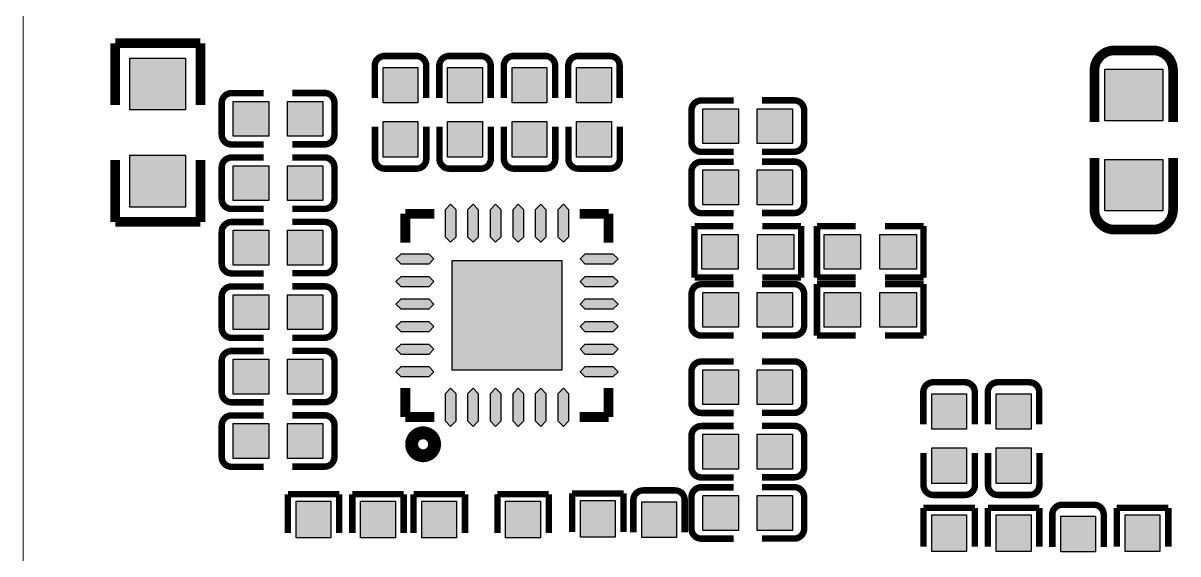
# Model space of a CAD drawing. Header units: millimetres. Extents: x 3623 to 6062, y 1175 to 2021.
# Drawn here: x 5583.4 to 5601.31, y 1817.42 to 1825.65 of the extents above; entities that cross this region are included whole.
import ezdxf

# ---------------------------------------------------------------- set-up
doc = ezdxf.new("R2010")
doc.units = ezdxf.units.MM
doc.header["$LTSCALE"] = 0.1
doc.layers.add('FPC', color=11, linetype='Continuous')
doc.layers.add('Top-Layer', color=1, linetype='Continuous', true_color=0xff0000)
doc.layers.add('Top-Silkscreen-Layer', color=7, linetype='Continuous', true_color=0xffcc00)

msp = doc.modelspace()

# ---------------------------------------------------------------- hatches: boundary and pattern name
at = {"layer": 'Top-Layer'}
for points in [[(5585.923, 1824.305), (5585.059, 1824.305), (5585.059, 1825.111), (5585.923, 1825.111)], [(5589.526, 1824.414), (5588.986, 1824.414), (5588.986, 1824.964), (5589.526, 1824.964)], [(5590.526, 1824.414), (5589.986, 1824.414), (5589.986, 1824.964), (5590.526, 1824.964)], [(5591.526, 1824.414), (5590.986, 1824.414), (5590.986, 1824.964), (5591.526, 1824.964)], [(5592.526, 1824.414), (5591.986, 1824.414), (5591.986, 1824.964), (5592.526, 1824.964)], [(5600.177, 1824.939), (5601.077, 1824.939), (5601.077, 1824.139), (5600.177, 1824.139)], [(5587.211, 1824.439), (5587.211, 1823.899), (5586.661, 1823.899), (5586.661, 1824.439)], [(5588.051, 1824.439), (5588.051, 1823.899), (5587.501, 1823.899), (5587.501, 1824.439)], [(5593.946, 1823.784), (5593.946, 1824.324), (5594.496, 1824.324), (5594.496, 1823.784)], [(5594.787, 1823.784), (5594.787, 1824.324), (5595.337, 1824.324), (5595.337, 1823.784)], [(5589.526, 1823.574), (5588.986, 1823.574), (5588.986, 1824.124), (5589.526, 1824.124)], [(5590.526, 1823.574), (5589.986, 1823.574), (5589.986, 1824.124), (5590.526, 1824.124)], [(5591.526, 1823.574), (5590.986, 1823.574), (5590.986, 1824.124), (5591.526, 1824.124)], [(5592.526, 1823.574), (5591.986, 1823.574), (5591.986, 1824.124), (5592.526, 1824.124)], [(5585.923, 1822.798), (5585.059, 1822.798), (5585.059, 1823.604), (5585.923, 1823.604)], [(5600.177, 1823.539), (5601.077, 1823.539), (5601.077, 1822.739), (5600.177, 1822.739)], [(5587.211, 1823.439), (5587.211, 1822.899), (5586.661, 1822.899), (5586.661, 1823.439)], [(5588.051, 1823.439), (5588.051, 1822.899), (5587.501, 1822.899), (5587.501, 1823.439)], [(5593.946, 1822.834), (5593.946, 1823.374), (5594.496, 1823.374), (5594.496, 1822.834)], [(5594.787, 1822.834), (5594.787, 1823.374), (5595.337, 1823.374), (5595.337, 1822.834)], [(5590.111, 1822.332), (5590.031, 1822.252), (5589.951, 1822.332), (5589.951, 1822.762), (5590.031, 1822.842), (5590.111, 1822.762)], [(5590.461, 1822.332), (5590.381, 1822.252), (5590.301, 1822.332), (5590.301, 1822.762), (5590.381, 1822.842), (5590.461, 1822.762)], [(5590.811, 1822.332), (5590.731, 1822.252), (5590.651, 1822.332), (5590.651, 1822.762), (5590.731, 1822.842), (5590.811, 1822.762)], [(5591.161, 1822.332), (5591.081, 1822.252), (5591.001, 1822.332), (5591.001, 1822.762), (5591.081, 1822.842), (5591.161, 1822.762)], [(5591.511, 1822.332), (5591.431, 1822.252), (5591.351, 1822.332), (5591.351, 1822.762), (5591.431, 1822.842), (5591.511, 1822.762)], [(5591.861, 1822.332), (5591.781, 1822.252), (5591.701, 1822.332), (5591.701, 1822.762), (5591.781, 1822.842), (5591.861, 1822.762)], [(5587.211, 1822.439), (5587.211, 1821.899), (5586.661, 1821.899), (5586.661, 1822.439)], [(5588.051, 1822.439), (5588.051, 1821.899), (5587.501, 1821.899), (5587.501, 1822.439)], [(5593.926, 1821.834), (5593.926, 1822.374), (5594.491, 1822.374), (5594.491, 1821.834)], [(5594.791, 1821.834), (5594.791, 1822.374), (5595.357, 1822.374), (5595.357, 1821.834)], [(5596.391, 1822.374), (5596.391, 1821.834), (5595.826, 1821.834), (5595.826, 1822.374)], [(5597.257, 1822.374), (5597.257, 1821.834), (5596.691, 1821.834), (5596.691, 1822.374)], [(5589.694, 1822.074), (5589.774, 1821.994), (5589.694, 1821.914), (5589.264, 1821.914), (5589.184, 1821.994), (5589.264, 1822.074)], [(5592.549, 1822.074), (5592.629, 1821.994), (5592.549, 1821.914), (5592.119, 1821.914), (5592.039, 1821.994), (5592.119, 1822.074)], [(5591.756, 1820.269), (5590.056, 1820.269), (5590.056, 1821.969), (5591.756, 1821.969)], [(5589.694, 1821.724), (5589.774, 1821.644), (5589.694, 1821.564), (5589.264, 1821.564), (5589.184, 1821.644), (5589.264, 1821.724)], [(5592.549, 1821.724), (5592.629, 1821.644), (5592.549, 1821.564), (5592.119, 1821.564), (5592.039, 1821.644), (5592.119, 1821.724)], [(5587.211, 1821.439), (5587.211, 1820.899), (5586.661, 1820.899), (5586.661, 1821.439)], [(5588.051, 1821.439), (5588.051, 1820.899), (5587.501, 1820.899), (5587.501, 1821.439)], [(5589.694, 1821.374), (5589.774, 1821.294), (5589.694, 1821.214), (5589.264, 1821.214), (5589.184, 1821.294), (5589.264, 1821.374)], [(5592.549, 1821.374), (5592.629, 1821.294), (5592.549, 1821.214), (5592.119, 1821.214), (5592.039, 1821.294), (5592.119, 1821.374)], [(5594.496, 1821.474), (5594.496, 1820.934), (5593.946, 1820.934), (5593.946, 1821.474)], [(5595.337, 1821.474), (5595.337, 1820.934), (5594.787, 1820.934), (5594.787, 1821.474)], [(5595.826, 1820.934), (5595.826, 1821.474), (5596.391, 1821.474), (5596.391, 1820.934)], [(5596.691, 1820.934), (5596.691, 1821.474), (5597.257, 1821.474), (5597.257, 1820.934)], [(5589.694, 1821.024), (5589.774, 1820.944), (5589.694, 1820.864), (5589.264, 1820.864), (5589.184, 1820.944), (5589.264, 1821.024)], [(5592.549, 1821.024), (5592.629, 1820.944), (5592.549, 1820.864), (5592.119, 1820.864), (5592.039, 1820.944), (5592.119, 1821.024)], [(5589.694, 1820.674), (5589.774, 1820.594), (5589.694, 1820.514), (5589.264, 1820.514), (5589.184, 1820.594), (5589.264, 1820.674)], [(5592.549, 1820.674), (5592.629, 1820.594), (5592.549, 1820.514), (5592.119, 1820.514), (5592.039, 1820.594), (5592.119, 1820.674)], [(5587.211, 1820.439), (5587.211, 1819.899), (5586.661, 1819.899), (5586.661, 1820.439)], [(5588.051, 1820.439), (5588.051, 1819.899), (5587.501, 1819.899), (5587.501, 1820.439)], [(5589.694, 1820.324), (5589.774, 1820.244), (5589.694, 1820.164), (5589.264, 1820.164), (5589.184, 1820.244), (5589.264, 1820.324)], [(5592.549, 1820.324), (5592.629, 1820.244), (5592.549, 1820.164), (5592.119, 1820.164), (5592.039, 1820.244), (5592.119, 1820.324)], [(5594.496, 1820.274), (5594.496, 1819.734), (5593.946, 1819.734), (5593.946, 1820.274)], [(5595.337, 1820.274), (5595.337, 1819.734), (5594.787, 1819.734), (5594.787, 1820.274)], [(5590.111, 1819.477), (5590.031, 1819.397), (5589.951, 1819.477), (5589.951, 1819.907), (5590.031, 1819.987), (5590.111, 1819.907)], [(5590.461, 1819.477), (5590.381, 1819.397), (5590.301, 1819.477), (5590.301, 1819.907), (5590.381, 1819.987), (5590.461, 1819.907)], [(5590.811, 1819.477), (5590.731, 1819.397), (5590.651, 1819.477), (5590.651, 1819.907), (5590.731, 1819.987), (5590.811, 1819.907)], [(5591.161, 1819.477), (5591.081, 1819.397), (5591.001, 1819.477), (5591.001, 1819.907), (5591.081, 1819.987), (5591.161, 1819.907)], [(5591.511, 1819.477), (5591.431, 1819.397), (5591.351, 1819.477), (5591.351, 1819.907), (5591.431, 1819.987), (5591.511, 1819.907)], [(5591.861, 1819.477), (5591.781, 1819.397), (5591.701, 1819.477), (5591.701, 1819.907), (5591.781, 1819.987), (5591.861, 1819.907)], [(5597.494, 1819.902), (5598.034, 1819.902), (5598.034, 1819.352), (5597.494, 1819.352)], [(5598.494, 1819.902), (5599.034, 1819.902), (5599.034, 1819.352), (5598.494, 1819.352)], [(5587.211, 1819.439), (5587.211, 1818.899), (5586.661, 1818.899), (5586.661, 1819.439)], [(5588.051, 1819.439), (5588.051, 1818.899), (5587.501, 1818.899), (5587.501, 1819.439)], [(5594.496, 1819.274), (5594.496, 1818.734), (5593.946, 1818.734), (5593.946, 1819.274)], [(5595.337, 1819.274), (5595.337, 1818.734), (5594.787, 1818.734), (5594.787, 1819.274)], [(5597.494, 1819.062), (5598.034, 1819.062), (5598.034, 1818.512), (5597.494, 1818.512)], [(5598.494, 1819.062), (5599.034, 1819.062), (5599.034, 1818.512), (5598.494, 1818.512)], [(5594.496, 1818.324), (5594.496, 1817.784), (5593.946, 1817.784), (5593.946, 1818.324)], [(5595.337, 1818.324), (5595.337, 1817.784), (5594.787, 1817.784), (5594.787, 1818.324)], [(5587.636, 1818.235), (5588.176, 1818.235), (5588.176, 1817.669), (5587.636, 1817.669)], [(5588.636, 1818.235), (5589.176, 1818.235), (5589.176, 1817.669), (5588.636, 1817.669)], [(5590.126, 1817.669), (5589.586, 1817.669), (5589.586, 1818.235), (5590.126, 1818.235)], [(5591.426, 1817.669), (5590.886, 1817.669), (5590.886, 1818.235), (5591.426, 1818.235)], [(5592.586, 1817.68), (5592.046, 1817.68), (5592.046, 1818.246), (5592.586, 1818.246)], [(5593.536, 1817.675), (5592.996, 1817.675), (5592.996, 1818.225), (5593.536, 1818.225)], [(5598.034, 1817.457), (5597.494, 1817.457), (5597.494, 1818.023), (5598.034, 1818.023)], [(5599.034, 1817.457), (5598.494, 1817.457), (5598.494, 1818.023), (5599.034, 1818.023)], [(5599.494, 1818.002), (5600.034, 1818.002), (5600.034, 1817.452), (5599.494, 1817.452)], [(5601.034, 1817.457), (5600.494, 1817.457), (5600.494, 1818.023), (5601.034, 1818.023)]]:
    msp.add_hatch(color=256, dxfattribs=at).paths.add_polyline_path(points)

# ---------------------------------------------------------------- linework, layer by layer
at = {"layer": 'FPC', "linetype": 'ByBlock', "lineweight": 0}
msp.add_line((5583.402, 1841.897), (5583.402, 1815.945), dxfattribs=at)
at = {"layer": 'Top-Layer'}
for points in [[(5585.923, 1824.305), (5585.059, 1824.305), (5585.059, 1825.111), (5585.923, 1825.111)], [(5589.526, 1824.414), (5588.986, 1824.414), (5588.986, 1824.964), (5589.526, 1824.964)], [(5590.526, 1824.414), (5589.986, 1824.414), (5589.986, 1824.964), (5590.526, 1824.964)], [(5591.526, 1824.414), (5590.986, 1824.414), (5590.986, 1824.964), (5591.526, 1824.964)], [(5592.526, 1824.414), (5591.986, 1824.414), (5591.986, 1824.964), (5592.526, 1824.964)], [(5600.177, 1824.939), (5601.077, 1824.939), (5601.077, 1824.139), (5600.177, 1824.139)], [(5587.211, 1824.439), (5587.211, 1823.899), (5586.661, 1823.899), (5586.661, 1824.439)], [(5588.051, 1824.439), (5588.051, 1823.899), (5587.501, 1823.899), (5587.501, 1824.439)], [(5593.946, 1823.784), (5593.946, 1824.324), (5594.496, 1824.324), (5594.496, 1823.784)], [(5594.787, 1823.784), (5594.787, 1824.324), (5595.337, 1824.324), (5595.337, 1823.784)], [(5589.526, 1823.574), (5588.986, 1823.574), (5588.986, 1824.124), (5589.526, 1824.124)], [(5590.526, 1823.574), (5589.986, 1823.574), (5589.986, 1824.124), (5590.526, 1824.124)], [(5591.526, 1823.574), (5590.986, 1823.574), (5590.986, 1824.124), (5591.526, 1824.124)], [(5592.526, 1823.574), (5591.986, 1823.574), (5591.986, 1824.124), (5592.526, 1824.124)], [(5585.923, 1822.798), (5585.059, 1822.798), (5585.059, 1823.604), (5585.923, 1823.604)], [(5600.177, 1823.539), (5601.077, 1823.539), (5601.077, 1822.739), (5600.177, 1822.739)], [(5587.211, 1823.439), (5587.211, 1822.899), (5586.661, 1822.899), (5586.661, 1823.439)], [(5588.051, 1823.439), (5588.051, 1822.899), (5587.501, 1822.899), (5587.501, 1823.439)], [(5593.946, 1822.834), (5593.946, 1823.374), (5594.496, 1823.374), (5594.496, 1822.834)], [(5594.787, 1822.834), (5594.787, 1823.374), (5595.337, 1823.374), (5595.337, 1822.834)], [(5590.111, 1822.332), (5590.031, 1822.252), (5589.951, 1822.332), (5589.951, 1822.762), (5590.031, 1822.842), (5590.111, 1822.762)], [(5590.461, 1822.332), (5590.381, 1822.252), (5590.301, 1822.332), (5590.301, 1822.762), (5590.381, 1822.842), (5590.461, 1822.762)], [(5590.811, 1822.332), (5590.731, 1822.252), (5590.651, 1822.332), (5590.651, 1822.762), (5590.731, 1822.842), (5590.811, 1822.762)], [(5591.161, 1822.332), (5591.081, 1822.252), (5591.001, 1822.332), (5591.001, 1822.762), (5591.081, 1822.842), (5591.161, 1822.762)], [(5591.511, 1822.332), (5591.431, 1822.252), (5591.351, 1822.332), (5591.351, 1822.762), (5591.431, 1822.842), (5591.511, 1822.762)], [(5591.861, 1822.332), (5591.781, 1822.252), (5591.701, 1822.332), (5591.701, 1822.762), (5591.781, 1822.842), (5591.861, 1822.762)], [(5587.211, 1822.439), (5587.211, 1821.899), (5586.661, 1821.899), (5586.661, 1822.439)], [(5588.051, 1822.439), (5588.051, 1821.899), (5587.501, 1821.899), (5587.501, 1822.439)], [(5593.926, 1821.834), (5593.926, 1822.374), (5594.491, 1822.374), (5594.491, 1821.834)], [(5594.791, 1821.834), (5594.791, 1822.374), (5595.357, 1822.374), (5595.357, 1821.834)], [(5596.391, 1822.374), (5596.391, 1821.834), (5595.826, 1821.834), (5595.826, 1822.374)], [(5597.257, 1822.374), (5597.257, 1821.834), (5596.691, 1821.834), (5596.691, 1822.374)], [(5589.694, 1822.074), (5589.774, 1821.994), (5589.694, 1821.914), (5589.264, 1821.914), (5589.184, 1821.994), (5589.264, 1822.074)], [(5592.549, 1822.074), (5592.629, 1821.994), (5592.549, 1821.914), (5592.119, 1821.914), (5592.039, 1821.994), (5592.119, 1822.074)], [(5591.756, 1820.269), (5590.056, 1820.269), (5590.056, 1821.969), (5591.756, 1821.969)], [(5589.694, 1821.724), (5589.774, 1821.644), (5589.694, 1821.564), (5589.264, 1821.564), (5589.184, 1821.644), (5589.264, 1821.724)], [(5592.549, 1821.724), (5592.629, 1821.644), (5592.549, 1821.564), (5592.119, 1821.564), (5592.039, 1821.644), (5592.119, 1821.724)], [(5587.211, 1821.439), (5587.211, 1820.899), (5586.661, 1820.899), (5586.661, 1821.439)], [(5588.051, 1821.439), (5588.051, 1820.899), (5587.501, 1820.899), (5587.501, 1821.439)], [(5589.694, 1821.374), (5589.774, 1821.294), (5589.694, 1821.214), (5589.264, 1821.214), (5589.184, 1821.294), (5589.264, 1821.374)], [(5592.549, 1821.374), (5592.629, 1821.294), (5592.549, 1821.214), (5592.119, 1821.214), (5592.039, 1821.294), (5592.119, 1821.374)], [(5594.496, 1821.474), (5594.496, 1820.934), (5593.946, 1820.934), (5593.946, 1821.474)], [(5595.337, 1821.474), (5595.337, 1820.934), (5594.787, 1820.934), (5594.787, 1821.474)], [(5595.826, 1820.934), (5595.826, 1821.474), (5596.391, 1821.474), (5596.391, 1820.934)], [(5596.691, 1820.934), (5596.691, 1821.474), (5597.257, 1821.474), (5597.257, 1820.934)], [(5589.694, 1821.024), (5589.774, 1820.944), (5589.694, 1820.864), (5589.264, 1820.864), (5589.184, 1820.944), (5589.264, 1821.024)], [(5592.549, 1821.024), (5592.629, 1820.944), (5592.549, 1820.864), (5592.119, 1820.864), (5592.039, 1820.944), (5592.119, 1821.024)], [(5589.694, 1820.674), (5589.774, 1820.594), (5589.694, 1820.514), (5589.264, 1820.514), (5589.184, 1820.594), (5589.264, 1820.674)], [(5592.549, 1820.674), (5592.629, 1820.594), (5592.549, 1820.514), (5592.119, 1820.514), (5592.039, 1820.594), (5592.119, 1820.674)], [(5587.211, 1820.439), (5587.211, 1819.899), (5586.661, 1819.899), (5586.661, 1820.439)], [(5588.051, 1820.439), (5588.051, 1819.899), (5587.501, 1819.899), (5587.501, 1820.439)], [(5589.694, 1820.324), (5589.774, 1820.244), (5589.694, 1820.164), (5589.264, 1820.164), (5589.184, 1820.244), (5589.264, 1820.324)], [(5592.549, 1820.324), (5592.629, 1820.244), (5592.549, 1820.164), (5592.119, 1820.164), (5592.039, 1820.244), (5592.119, 1820.324)], [(5594.496, 1820.274), (5594.496, 1819.734), (5593.946, 1819.734), (5593.946, 1820.274)], [(5595.337, 1820.274), (5595.337, 1819.734), (5594.787, 1819.734), (5594.787, 1820.274)], [(5590.111, 1819.477), (5590.031, 1819.397), (5589.951, 1819.477), (5589.951, 1819.907), (5590.031, 1819.987), (5590.111, 1819.907)], [(5590.461, 1819.477), (5590.381, 1819.397), (5590.301, 1819.477), (5590.301, 1819.907), (5590.381, 1819.987), (5590.461, 1819.907)], [(5590.811, 1819.477), (5590.731, 1819.397), (5590.651, 1819.477), (5590.651, 1819.907), (5590.731, 1819.987), (5590.811, 1819.907)], [(5591.161, 1819.477), (5591.081, 1819.397), (5591.001, 1819.477), (5591.001, 1819.907), (5591.081, 1819.987), (5591.161, 1819.907)], [(5591.511, 1819.477), (5591.431, 1819.397), (5591.351, 1819.477), (5591.351, 1819.907), (5591.431, 1819.987), (5591.511, 1819.907)], [(5591.861, 1819.477), (5591.781, 1819.397), (5591.701, 1819.477), (5591.701, 1819.907), (5591.781, 1819.987), (5591.861, 1819.907)], [(5597.494, 1819.902), (5598.034, 1819.902), (5598.034, 1819.352), (5597.494, 1819.352)], [(5598.494, 1819.902), (5599.034, 1819.902), (5599.034, 1819.352), (5598.494, 1819.352)], [(5587.211, 1819.439), (5587.211, 1818.899), (5586.661, 1818.899), (5586.661, 1819.439)], [(5588.051, 1819.439), (5588.051, 1818.899), (5587.501, 1818.899), (5587.501, 1819.439)], [(5594.496, 1819.274), (5594.496, 1818.734), (5593.946, 1818.734), (5593.946, 1819.274)], [(5595.337, 1819.274), (5595.337, 1818.734), (5594.787, 1818.734), (5594.787, 1819.274)], [(5597.494, 1819.062), (5598.034, 1819.062), (5598.034, 1818.512), (5597.494, 1818.512)], [(5598.494, 1819.062), (5599.034, 1819.062), (5599.034, 1818.512), (5598.494, 1818.512)], [(5594.496, 1818.324), (5594.496, 1817.784), (5593.946, 1817.784), (5593.946, 1818.324)], [(5595.337, 1818.324), (5595.337, 1817.784), (5594.787, 1817.784), (5594.787, 1818.324)], [(5587.636, 1818.235), (5588.176, 1818.235), (5588.176, 1817.669), (5587.636, 1817.669)], [(5588.636, 1818.235), (5589.176, 1818.235), (5589.176, 1817.669), (5588.636, 1817.669)], [(5590.126, 1817.669), (5589.586, 1817.669), (5589.586, 1818.235), (5590.126, 1818.235)], [(5591.426, 1817.669), (5590.886, 1817.669), (5590.886, 1818.235), (5591.426, 1818.235)], [(5592.586, 1817.68), (5592.046, 1817.68), (5592.046, 1818.246), (5592.586, 1818.246)], [(5593.536, 1817.675), (5592.996, 1817.675), (5592.996, 1818.225), (5593.536, 1818.225)], [(5598.034, 1817.457), (5597.494, 1817.457), (5597.494, 1818.023), (5598.034, 1818.023)], [(5599.034, 1817.457), (5598.494, 1817.457), (5598.494, 1818.023), (5599.034, 1818.023)], [(5599.494, 1818.002), (5600.034, 1818.002), (5600.034, 1817.452), (5599.494, 1817.452)], [(5601.034, 1817.457), (5600.494, 1817.457), (5600.494, 1818.023), (5601.034, 1818.023)]]:
    msp.add_lwpolyline(points, close=True, dxfattribs=at)
at = {"layer": 'Top-Silkscreen-Layer'}
for points, const_width in [([(5586.152, 1825.34), (5584.831, 1825.34)], 0.152), ([(5584.831, 1825.34), (5584.831, 1824.381)], 0.152), ([(5586.152, 1825.34), (5584.831, 1825.34)], 0.152), ([(5584.831, 1825.34), (5584.831, 1824.381)], 0.152), ([(5586.152, 1824.381), (5586.152, 1825.34)], 0.152), ([(5586.152, 1824.381), (5586.152, 1825.34)], 0.152), ([(5600.927, 1825.229), (5600.327, 1825.229)], 0.15), ([(5600.927, 1825.229), (5600.327, 1825.229)], 0.15), ([(5589.009, 1825.143), (5589.501, 1825.143)], 0.1), ([(5589.009, 1825.143), (5589.501, 1825.143)], 0.1), ([(5590.009, 1825.143), (5590.501, 1825.143)], 0.1), ([(5590.009, 1825.143), (5590.501, 1825.143)], 0.1), ([(5591.009, 1825.143), (5591.501, 1825.143)], 0.1), ([(5591.009, 1825.143), (5591.501, 1825.143)], 0.1), ([(5592.009, 1825.143), (5592.501, 1825.143)], 0.1), ([(5592.009, 1825.143), (5592.501, 1825.143)], 0.1), ([(5588.857, 1824.991), (5588.857, 1824.491)], 0.1), ([(5588.857, 1824.991), (5588.857, 1824.491)], 0.1), ([(5589.654, 1824.991), (5589.654, 1824.491)], 0.1), ([(5589.654, 1824.991), (5589.654, 1824.491)], 0.1), ([(5589.857, 1824.991), (5589.857, 1824.491)], 0.1), ([(5589.857, 1824.991), (5589.857, 1824.491)], 0.1), ([(5590.654, 1824.991), (5590.654, 1824.491)], 0.1), ([(5590.654, 1824.991), (5590.654, 1824.491)], 0.1), ([(5590.857, 1824.991), (5590.857, 1824.491)], 0.1), ([(5590.857, 1824.991), (5590.857, 1824.491)], 0.1), ([(5591.654, 1824.991), (5591.654, 1824.491)], 0.1), ([(5591.654, 1824.991), (5591.654, 1824.491)], 0.1), ([(5591.857, 1824.991), (5591.857, 1824.491)], 0.1), ([(5591.857, 1824.991), (5591.857, 1824.491)], 0.1), ([(5592.654, 1824.991), (5592.654, 1824.491)], 0.1), ([(5592.654, 1824.991), (5592.654, 1824.491)], 0.1), ([(5600.018, 1824.119), (5600.018, 1824.919)], 0.15), ([(5600.018, 1824.119), (5600.018, 1824.919)], 0.15), ([(5601.237, 1824.119), (5601.237, 1824.919)], 0.15), ([(5601.237, 1824.119), (5601.237, 1824.919)], 0.15), ([(5586.635, 1824.567), (5587.135, 1824.567)], 0.1), ([(5586.635, 1824.567), (5587.135, 1824.567)], 0.1), ([(5587.578, 1824.569), (5588.078, 1824.569)], 0.1), ([(5587.578, 1824.569), (5588.078, 1824.569)], 0.1), ([(5586.482, 1823.922), (5586.482, 1824.414)], 0.1), ([(5586.482, 1823.922), (5586.482, 1824.414)], 0.1), ([(5588.23, 1823.924), (5588.23, 1824.416)], 0.1), ([(5588.23, 1823.924), (5588.23, 1824.416)], 0.1), ([(5594.42, 1824.452), (5593.92, 1824.452)], 0.1), ([(5594.42, 1824.452), (5593.92, 1824.452)], 0.1), ([(5595.363, 1824.454), (5594.863, 1824.454)], 0.1), ([(5595.363, 1824.454), (5594.863, 1824.454)], 0.1), ([(5593.768, 1824.3), (5593.768, 1823.807)], 0.1), ([(5593.768, 1824.3), (5593.768, 1823.807)], 0.1), ([(5595.515, 1824.302), (5595.515, 1823.809)], 0.1), ([(5595.515, 1824.302), (5595.515, 1823.809)], 0.1), ([(5588.859, 1824.048), (5588.859, 1823.548)], 0.1), ([(5588.859, 1824.048), (5588.859, 1823.548)], 0.1), ([(5589.656, 1824.048), (5589.656, 1823.548)], 0.1), ([(5589.656, 1824.048), (5589.656, 1823.548)], 0.1), ([(5589.859, 1824.048), (5589.859, 1823.548)], 0.1), ([(5589.859, 1824.048), (5589.859, 1823.548)], 0.1), ([(5590.656, 1824.048), (5590.656, 1823.548)], 0.1), ([(5590.656, 1824.048), (5590.656, 1823.548)], 0.1), ([(5590.859, 1824.048), (5590.859, 1823.548)], 0.1), ([(5590.859, 1824.048), (5590.859, 1823.548)], 0.1), ([(5591.656, 1824.048), (5591.656, 1823.548)], 0.1), ([(5591.656, 1824.048), (5591.656, 1823.548)], 0.1), ([(5591.859, 1824.048), (5591.859, 1823.548)], 0.1), ([(5591.859, 1824.048), (5591.859, 1823.548)], 0.1), ([(5592.656, 1824.048), (5592.656, 1823.548)], 0.1), ([(5592.656, 1824.048), (5592.656, 1823.548)], 0.1), ([(5586.635, 1823.77), (5587.135, 1823.77)], 0.1), ([(5586.635, 1823.77), (5587.135, 1823.77)], 0.1), ([(5587.578, 1823.772), (5588.078, 1823.772)], 0.1), ([(5587.578, 1823.772), (5588.078, 1823.772)], 0.1), ([(5594.42, 1823.655), (5593.92, 1823.655)], 0.1), ([(5594.42, 1823.655), (5593.92, 1823.655)], 0.1), ([(5595.363, 1823.657), (5594.863, 1823.657)], 0.1), ([(5595.363, 1823.657), (5594.863, 1823.657)], 0.1), ([(5584.831, 1822.569), (5584.831, 1823.528)], 0.152), ([(5584.831, 1822.569), (5584.831, 1823.528)], 0.152), ([(5586.152, 1823.528), (5586.152, 1822.569)], 0.152), ([(5586.152, 1823.528), (5586.152, 1822.569)], 0.152), ([(5586.635, 1823.567), (5587.135, 1823.567)], 0.1), ([(5586.635, 1823.567), (5587.135, 1823.567)], 0.1), ([(5587.578, 1823.569), (5588.078, 1823.569)], 0.1), ([(5587.578, 1823.569), (5588.078, 1823.569)], 0.1), ([(5594.42, 1823.502), (5593.92, 1823.502)], 0.1), ([(5594.42, 1823.502), (5593.92, 1823.502)], 0.1), ([(5595.363, 1823.504), (5594.863, 1823.504)], 0.1), ([(5595.363, 1823.504), (5594.863, 1823.504)], 0.1), ([(5600.017, 1823.559), (5600.017, 1822.759)], 0.15), ([(5600.017, 1823.559), (5600.017, 1822.759)], 0.15), ([(5601.237, 1823.559), (5601.237, 1822.759)], 0.15), ([(5601.237, 1823.559), (5601.237, 1822.759)], 0.15), ([(5586.482, 1822.922), (5586.482, 1823.414)], 0.1), ([(5586.482, 1822.922), (5586.482, 1823.414)], 0.1), ([(5588.23, 1822.924), (5588.23, 1823.416)], 0.1), ([(5588.23, 1822.924), (5588.23, 1823.416)], 0.1), ([(5589.011, 1823.395), (5589.503, 1823.395)], 0.1), ([(5589.011, 1823.395), (5589.503, 1823.395)], 0.1), ([(5590.011, 1823.395), (5590.503, 1823.395)], 0.1), ([(5590.011, 1823.395), (5590.503, 1823.395)], 0.1), ([(5591.011, 1823.395), (5591.503, 1823.395)], 0.1), ([(5591.011, 1823.395), (5591.503, 1823.395)], 0.1), ([(5592.011, 1823.395), (5592.503, 1823.395)], 0.1), ([(5592.011, 1823.395), (5592.503, 1823.395)], 0.1), ([(5593.768, 1823.35), (5593.768, 1822.857)], 0.1), ([(5593.768, 1823.35), (5593.768, 1822.857)], 0.1), ([(5595.515, 1823.352), (5595.515, 1822.859)], 0.1), ([(5595.515, 1823.352), (5595.515, 1822.859)], 0.1), ([(5586.635, 1822.77), (5587.135, 1822.77)], 0.1), ([(5586.635, 1822.77), (5587.135, 1822.77)], 0.1), ([(5587.578, 1822.772), (5588.078, 1822.772)], 0.1), ([(5587.578, 1822.772), (5588.078, 1822.772)], 0.1), ([(5589.781, 1822.695), (5589.33, 1822.695)], 0.152), ([(5589.33, 1822.695), (5589.33, 1822.245)], 0.152), ([(5589.781, 1822.695), (5589.33, 1822.695)], 0.152), ([(5589.33, 1822.695), (5589.33, 1822.245)], 0.152), ([(5592.032, 1822.695), (5592.482, 1822.695)], 0.152), ([(5592.032, 1822.695), (5592.482, 1822.695)], 0.152), ([(5592.482, 1822.695), (5592.482, 1822.245)], 0.152), ([(5592.482, 1822.695), (5592.482, 1822.245)], 0.152), ([(5586.152, 1822.569), (5584.831, 1822.569)], 0.152), ([(5586.152, 1822.569), (5584.831, 1822.569)], 0.152), ([(5586.635, 1822.567), (5587.135, 1822.567)], 0.1), ([(5586.635, 1822.567), (5587.135, 1822.567)], 0.1), ([(5587.578, 1822.569), (5588.078, 1822.569)], 0.1), ([(5587.578, 1822.569), (5588.078, 1822.569)], 0.1), ([(5594.42, 1822.705), (5593.92, 1822.705)], 0.1), ([(5594.42, 1822.705), (5593.92, 1822.705)], 0.1), ([(5595.363, 1822.707), (5594.863, 1822.707)], 0.1), ([(5595.363, 1822.707), (5594.863, 1822.707)], 0.1), ([(5586.482, 1821.922), (5586.482, 1822.414)], 0.1), ([(5586.482, 1821.922), (5586.482, 1822.414)], 0.1), ([(5588.23, 1821.924), (5588.23, 1822.416)], 0.1), ([(5588.23, 1821.924), (5588.23, 1822.416)], 0.1), ([(5593.815, 1822.503), (5593.815, 1821.706)], 0.1), ([(5594.415, 1822.503), (5593.815, 1822.503)], 0.1), ([(5593.815, 1822.503), (5593.815, 1821.706)], 0.1), ([(5594.415, 1822.503), (5593.815, 1822.503)], 0.1), ([(5594.868, 1822.503), (5595.468, 1822.503)], 0.1), ([(5594.868, 1822.503), (5595.468, 1822.503)], 0.1), ([(5595.468, 1822.503), (5595.468, 1821.706)], 0.1), ([(5595.468, 1822.503), (5595.468, 1821.706)], 0.1), ([(5596.315, 1822.503), (5595.715, 1822.503)], 0.1), ([(5595.715, 1821.706), (5595.715, 1822.503)], 0.1), ([(5596.315, 1822.503), (5595.715, 1822.503)], 0.1), ([(5595.715, 1821.706), (5595.715, 1822.503)], 0.1), ([(5596.768, 1822.503), (5597.368, 1822.503)], 0.1), ([(5596.768, 1822.503), (5597.368, 1822.503)], 0.1), ([(5597.368, 1821.706), (5597.368, 1822.503)], 0.1), ([(5597.368, 1821.706), (5597.368, 1822.503)], 0.1), ([(5600.927, 1822.449), (5600.327, 1822.449)], 0.15), ([(5600.927, 1822.449), (5600.327, 1822.449)], 0.15), ([(5586.635, 1821.77), (5587.135, 1821.77)], 0.1), ([(5586.635, 1821.77), (5587.135, 1821.77)], 0.1), ([(5587.578, 1821.772), (5588.078, 1821.772)], 0.1), ([(5587.578, 1821.772), (5588.078, 1821.772)], 0.1), ([(5594.415, 1821.706), (5593.815, 1821.706)], 0.1), ([(5594.415, 1821.706), (5593.815, 1821.706)], 0.1), ([(5594.868, 1821.706), (5595.468, 1821.706)], 0.1), ([(5594.868, 1821.706), (5595.468, 1821.706)], 0.1), ([(5596.315, 1821.706), (5595.715, 1821.706)], 0.1), ([(5596.315, 1821.706), (5595.715, 1821.706)], 0.1), ([(5596.768, 1821.706), (5597.368, 1821.706)], 0.1), ([(5596.768, 1821.706), (5597.368, 1821.706)], 0.1), ([(5586.635, 1821.567), (5587.135, 1821.567)], 0.1), ([(5586.635, 1821.567), (5587.135, 1821.567)], 0.1), ([(5587.578, 1821.569), (5588.078, 1821.569)], 0.1), ([(5587.578, 1821.569), (5588.078, 1821.569)], 0.1), ([(5593.92, 1821.602), (5594.42, 1821.602)], 0.1), ([(5593.92, 1821.602), (5594.42, 1821.602)], 0.1), ([(5594.863, 1821.604), (5595.363, 1821.604)], 0.1), ([(5594.863, 1821.604), (5595.363, 1821.604)], 0.1), ([(5595.715, 1821.603), (5595.715, 1820.806)], 0.1), ([(5596.315, 1821.603), (5595.715, 1821.603)], 0.1), ([(5595.715, 1821.603), (5595.715, 1820.806)], 0.1), ([(5596.315, 1821.603), (5595.715, 1821.603)], 0.1), ([(5596.768, 1821.603), (5597.368, 1821.603)], 0.1), ([(5596.768, 1821.603), (5597.368, 1821.603)], 0.1), ([(5597.368, 1821.603), (5597.368, 1820.806)], 0.1), ([(5597.368, 1821.603), (5597.368, 1820.806)], 0.1), ([(5586.482, 1820.922), (5586.482, 1821.414)], 0.1), ([(5586.482, 1820.922), (5586.482, 1821.414)], 0.1), ([(5588.23, 1820.924), (5588.23, 1821.416)], 0.1), ([(5588.23, 1820.924), (5588.23, 1821.416)], 0.1), ([(5593.768, 1820.957), (5593.768, 1821.45)], 0.1), ([(5593.768, 1820.957), (5593.768, 1821.45)], 0.1), ([(5595.515, 1820.959), (5595.515, 1821.452)], 0.1), ([(5595.515, 1820.959), (5595.515, 1821.452)], 0.1), ([(5586.635, 1820.77), (5587.135, 1820.77)], 0.1), ([(5586.635, 1820.77), (5587.135, 1820.77)], 0.1), ([(5587.578, 1820.772), (5588.078, 1820.772)], 0.1), ([(5587.578, 1820.772), (5588.078, 1820.772)], 0.1), ([(5593.92, 1820.805), (5594.42, 1820.805)], 0.1), ([(5593.92, 1820.805), (5594.42, 1820.805)], 0.1), ([(5594.863, 1820.807), (5595.363, 1820.807)], 0.1), ([(5594.863, 1820.807), (5595.363, 1820.807)], 0.1), ([(5596.315, 1820.806), (5595.715, 1820.806)], 0.1), ([(5596.315, 1820.806), (5595.715, 1820.806)], 0.1), ([(5596.768, 1820.806), (5597.368, 1820.806)], 0.1), ([(5596.768, 1820.806), (5597.368, 1820.806)], 0.1), ([(5586.635, 1820.567), (5587.135, 1820.567)], 0.1), ([(5586.635, 1820.567), (5587.135, 1820.567)], 0.1), ([(5587.578, 1820.569), (5588.078, 1820.569)], 0.1), ([(5587.578, 1820.569), (5588.078, 1820.569)], 0.1), ([(5586.482, 1819.922), (5586.482, 1820.414)], 0.1), ([(5586.482, 1819.922), (5586.482, 1820.414)], 0.1), ([(5588.23, 1819.924), (5588.23, 1820.416)], 0.1), ([(5588.23, 1819.924), (5588.23, 1820.416)], 0.1), ([(5593.92, 1820.402), (5594.42, 1820.402)], 0.1), ([(5593.92, 1820.402), (5594.42, 1820.402)], 0.1), ([(5594.863, 1820.404), (5595.363, 1820.404)], 0.1), ([(5594.863, 1820.404), (5595.363, 1820.404)], 0.1), ([(5593.768, 1819.757), (5593.768, 1820.25)], 0.1), ([(5593.768, 1819.757), (5593.768, 1820.25)], 0.1), ([(5595.515, 1819.759), (5595.515, 1820.252)], 0.1), ([(5595.515, 1819.759), (5595.515, 1820.252)], 0.1), ([(5598.009, 1820.081), (5597.517, 1820.081)], 0.1), ([(5598.009, 1820.081), (5597.517, 1820.081)], 0.1), ([(5599.009, 1820.081), (5598.517, 1820.081)], 0.1), ([(5599.009, 1820.081), (5598.517, 1820.081)], 0.1), ([(5589.33, 1819.543), (5589.33, 1819.994)], 0.152), ([(5589.33, 1819.543), (5589.33, 1819.994)], 0.152), ([(5592.482, 1819.543), (5592.482, 1819.994)], 0.152), ([(5592.482, 1819.543), (5592.482, 1819.994)], 0.152), ([(5597.364, 1819.428), (5597.364, 1819.928)], 0.1), ([(5597.364, 1819.428), (5597.364, 1819.928)], 0.1), ([(5598.162, 1819.428), (5598.162, 1819.928)], 0.1), ([(5598.162, 1819.428), (5598.162, 1819.928)], 0.1), ([(5598.364, 1819.428), (5598.364, 1819.928)], 0.1), ([(5598.364, 1819.428), (5598.364, 1819.928)], 0.1), ([(5599.162, 1819.428), (5599.162, 1819.928)], 0.1), ([(5599.162, 1819.428), (5599.162, 1819.928)], 0.1), ([(5586.635, 1819.77), (5587.135, 1819.77)], 0.1), ([(5586.635, 1819.77), (5587.135, 1819.77)], 0.1), ([(5587.578, 1819.772), (5588.078, 1819.772)], 0.1), ([(5587.578, 1819.772), (5588.078, 1819.772)], 0.1), ([(5586.635, 1819.567), (5587.135, 1819.567)], 0.1), ([(5586.635, 1819.567), (5587.135, 1819.567)], 0.1), ([(5587.578, 1819.569), (5588.078, 1819.569)], 0.1), ([(5587.578, 1819.569), (5588.078, 1819.569)], 0.1), ([(5589.781, 1819.543), (5589.33, 1819.543)], 0.152), ([(5589.781, 1819.543), (5589.33, 1819.543)], 0.152), ([(5592.032, 1819.543), (5592.482, 1819.543)], 0.152), ([(5592.032, 1819.543), (5592.482, 1819.543)], 0.152), ([(5593.92, 1819.605), (5594.42, 1819.605)], 0.1), ([(5593.92, 1819.605), (5594.42, 1819.605)], 0.1), ([(5594.863, 1819.607), (5595.363, 1819.607)], 0.1), ([(5594.863, 1819.607), (5595.363, 1819.607)], 0.1), ([(5586.482, 1818.922), (5586.482, 1819.414)], 0.1), ([(5586.482, 1818.922), (5586.482, 1819.414)], 0.1), ([(5588.23, 1818.924), (5588.23, 1819.416)], 0.1), ([(5588.23, 1818.924), (5588.23, 1819.416)], 0.1), ([(5593.92, 1819.402), (5594.42, 1819.402)], 0.1), ([(5593.92, 1819.402), (5594.42, 1819.402)], 0.1), ([(5594.863, 1819.404), (5595.363, 1819.404)], 0.1), ([(5594.863, 1819.404), (5595.363, 1819.404)], 0.1), ([(5593.768, 1818.757), (5593.768, 1819.25)], 0.1), ([(5593.768, 1818.757), (5593.768, 1819.25)], 0.1), ([(5595.515, 1818.759), (5595.515, 1819.252)], 0.1), ([(5595.515, 1818.759), (5595.515, 1819.252)], 0.1), ([(5597.367, 1818.486), (5597.367, 1818.986)], 0.1), ([(5597.367, 1818.486), (5597.367, 1818.986)], 0.1), ([(5598.164, 1818.486), (5598.164, 1818.986)], 0.1), ([(5598.164, 1818.486), (5598.164, 1818.986)], 0.1), ([(5598.367, 1818.486), (5598.367, 1818.986)], 0.1), ([(5598.367, 1818.486), (5598.367, 1818.986)], 0.1), ([(5599.164, 1818.486), (5599.164, 1818.986)], 0.1), ([(5599.164, 1818.486), (5599.164, 1818.986)], 0.1), ([(5586.635, 1818.77), (5587.135, 1818.77)], 0.1), ([(5586.635, 1818.77), (5587.135, 1818.77)], 0.1), ([(5587.578, 1818.772), (5588.078, 1818.772)], 0.1), ([(5587.578, 1818.772), (5588.078, 1818.772)], 0.1), ([(5593.92, 1818.605), (5594.42, 1818.605)], 0.1), ([(5593.92, 1818.605), (5594.42, 1818.605)], 0.1), ([(5594.863, 1818.607), (5595.363, 1818.607)], 0.1), ([(5594.863, 1818.607), (5595.363, 1818.607)], 0.1), ([(5593.92, 1818.452), (5594.42, 1818.452)], 0.1), ([(5593.92, 1818.452), (5594.42, 1818.452)], 0.1), ([(5594.863, 1818.454), (5595.363, 1818.454)], 0.1), ([(5594.863, 1818.454), (5595.363, 1818.454)], 0.1), ([(5588.305, 1818.345), (5587.508, 1818.345)], 0.1), ([(5587.508, 1817.745), (5587.508, 1818.345)], 0.1), ([(5588.305, 1818.345), (5587.508, 1818.345)], 0.1), ([(5587.508, 1817.745), (5587.508, 1818.345)], 0.1), ([(5588.305, 1817.745), (5588.305, 1818.345)], 0.1), ([(5588.305, 1817.745), (5588.305, 1818.345)], 0.1), ([(5589.305, 1818.345), (5588.508, 1818.345)], 0.1), ([(5588.508, 1817.745), (5588.508, 1818.345)], 0.1), ([(5589.305, 1818.345), (5588.508, 1818.345)], 0.1), ([(5588.508, 1817.745), (5588.508, 1818.345)], 0.1), ([(5589.305, 1817.745), (5589.305, 1818.345)], 0.1), ([(5589.305, 1817.745), (5589.305, 1818.345)], 0.1), ([(5589.458, 1817.745), (5589.458, 1818.345)], 0.1), ([(5589.458, 1818.345), (5590.255, 1818.345)], 0.1), ([(5589.458, 1817.745), (5589.458, 1818.345)], 0.1), ([(5589.458, 1818.345), (5590.255, 1818.345)], 0.1), ([(5590.255, 1817.745), (5590.255, 1818.345)], 0.1), ([(5590.255, 1817.745), (5590.255, 1818.345)], 0.1), ([(5590.758, 1817.745), (5590.758, 1818.345)], 0.1), ([(5590.758, 1818.345), (5591.555, 1818.345)], 0.1), ([(5590.758, 1817.745), (5590.758, 1818.345)], 0.1), ([(5590.758, 1818.345), (5591.555, 1818.345)], 0.1), ([(5591.555, 1817.745), (5591.555, 1818.345)], 0.1), ([(5591.555, 1817.745), (5591.555, 1818.345)], 0.1), ([(5591.917, 1817.756), (5591.917, 1818.356)], 0.1), ([(5591.917, 1818.356), (5592.714, 1818.356)], 0.1), ([(5591.917, 1817.756), (5591.917, 1818.356)], 0.1), ([(5591.917, 1818.356), (5592.714, 1818.356)], 0.1), ([(5592.714, 1817.756), (5592.714, 1818.356)], 0.1), ([(5592.714, 1817.756), (5592.714, 1818.356)], 0.1), ([(5592.866, 1818.251), (5592.866, 1817.751)], 0.1), ([(5592.866, 1818.251), (5592.866, 1817.751)], 0.1), ([(5593.019, 1818.404), (5593.511, 1818.404)], 0.1), ([(5593.019, 1818.404), (5593.511, 1818.404)], 0.1), ([(5593.663, 1818.251), (5593.663, 1817.751)], 0.1), ([(5593.663, 1818.251), (5593.663, 1817.751)], 0.1), ([(5593.768, 1817.807), (5593.768, 1818.3)], 0.1), ([(5593.768, 1817.807), (5593.768, 1818.3)], 0.1), ([(5595.515, 1817.809), (5595.515, 1818.302)], 0.1), ([(5595.515, 1817.809), (5595.515, 1818.302)], 0.1), ([(5598.011, 1818.333), (5597.519, 1818.333)], 0.1), ([(5598.011, 1818.333), (5597.519, 1818.333)], 0.1), ([(5599.011, 1818.333), (5598.519, 1818.333)], 0.1), ([(5599.011, 1818.333), (5598.519, 1818.333)], 0.1), ([(5597.365, 1817.533), (5597.365, 1818.133)], 0.1), ([(5597.365, 1818.133), (5598.163, 1818.133)], 0.1), ([(5597.365, 1817.533), (5597.365, 1818.133)], 0.1), ([(5597.365, 1818.133), (5598.163, 1818.133)], 0.1), ([(5598.163, 1817.533), (5598.163, 1818.133)], 0.1), ([(5598.163, 1817.533), (5598.163, 1818.133)], 0.1), ([(5598.365, 1817.533), (5598.365, 1818.133)], 0.1), ([(5598.365, 1818.133), (5599.163, 1818.133)], 0.1), ([(5598.365, 1817.533), (5598.365, 1818.133)], 0.1), ([(5598.365, 1818.133), (5599.163, 1818.133)], 0.1), ([(5599.163, 1817.533), (5599.163, 1818.133)], 0.1), ([(5599.163, 1817.533), (5599.163, 1818.133)], 0.1), ([(5600.009, 1818.181), (5599.517, 1818.181)], 0.1), ([(5600.009, 1818.181), (5599.517, 1818.181)], 0.1), ([(5600.365, 1817.533), (5600.365, 1818.133)], 0.1), ([(5600.365, 1818.133), (5601.163, 1818.133)], 0.1), ([(5600.365, 1817.533), (5600.365, 1818.133)], 0.1), ([(5600.365, 1818.133), (5601.163, 1818.133)], 0.1), ([(5601.163, 1817.533), (5601.163, 1818.133)], 0.1), ([(5601.163, 1817.533), (5601.163, 1818.133)], 0.1), ([(5599.364, 1817.528), (5599.364, 1818.028)], 0.1), ([(5599.364, 1817.528), (5599.364, 1818.028)], 0.1), ([(5600.162, 1817.528), (5600.162, 1818.028)], 0.1), ([(5600.162, 1817.528), (5600.162, 1818.028)], 0.1), ([(5593.92, 1817.655), (5594.42, 1817.655)], 0.1), ([(5593.92, 1817.655), (5594.42, 1817.655)], 0.1), ([(5594.863, 1817.657), (5595.363, 1817.657)], 0.1), ([(5594.863, 1817.657), (5595.363, 1817.657)], 0.1)]:
    msp.add_lwpolyline(points, dxfattribs=dict(at, const_width=const_width))
for points, const_width in [([(5600.018, 1824.919, -0.414), (5600.327, 1825.229)], 0.15), ([(5600.018, 1824.919, -0.414), (5600.327, 1825.229)], 0.15), ([(5600.927, 1825.229, -0.414), (5601.237, 1824.919)], 0.15), ([(5600.927, 1825.229, -0.414), (5601.237, 1824.919)], 0.15), ([(5588.857, 1824.991, -0.414), (5589.009, 1825.143)], 0.1), ([(5588.857, 1824.991, -0.414), (5589.009, 1825.143)], 0.1), ([(5589.501, 1825.143, -0.414), (5589.654, 1824.991)], 0.1), ([(5589.501, 1825.143, -0.414), (5589.654, 1824.991)], 0.1), ([(5589.857, 1824.991, -0.414), (5590.009, 1825.143)], 0.1), ([(5589.857, 1824.991, -0.414), (5590.009, 1825.143)], 0.1), ([(5590.501, 1825.143, -0.414), (5590.654, 1824.991)], 0.1), ([(5590.501, 1825.143, -0.414), (5590.654, 1824.991)], 0.1), ([(5590.857, 1824.991, -0.414), (5591.009, 1825.143)], 0.1), ([(5590.857, 1824.991, -0.414), (5591.009, 1825.143)], 0.1), ([(5591.501, 1825.143, -0.414), (5591.654, 1824.991)], 0.1), ([(5591.501, 1825.143, -0.414), (5591.654, 1824.991)], 0.1), ([(5591.857, 1824.991, -0.414), (5592.009, 1825.143)], 0.1), ([(5591.857, 1824.991, -0.414), (5592.009, 1825.143)], 0.1), ([(5592.501, 1825.143, -0.414), (5592.654, 1824.991)], 0.1), ([(5592.501, 1825.143, -0.414), (5592.654, 1824.991)], 0.1), ([(5586.482, 1824.414, -0.414), (5586.635, 1824.567)], 0.1), ([(5586.482, 1824.414, -0.414), (5586.635, 1824.567)], 0.1), ([(5588.078, 1824.569, -0.414), (5588.23, 1824.416)], 0.1), ([(5588.078, 1824.569, -0.414), (5588.23, 1824.416)], 0.1), ([(5593.768, 1824.3, -0.414), (5593.92, 1824.452)], 0.1), ([(5593.768, 1824.3, -0.414), (5593.92, 1824.452)], 0.1), ([(5595.363, 1824.454, -0.414), (5595.515, 1824.302)], 0.1), ([(5595.363, 1824.454, -0.414), (5595.515, 1824.302)], 0.1), ([(5586.635, 1823.77, -0.414), (5586.482, 1823.922)], 0.1), ([(5586.635, 1823.77, -0.414), (5586.482, 1823.922)], 0.1), ([(5588.23, 1823.924, -0.414), (5588.078, 1823.772)], 0.1), ([(5588.23, 1823.924, -0.414), (5588.078, 1823.772)], 0.1), ([(5593.92, 1823.655, -0.414), (5593.768, 1823.807)], 0.1), ([(5593.92, 1823.655, -0.414), (5593.768, 1823.807)], 0.1), ([(5595.515, 1823.809, -0.414), (5595.363, 1823.657)], 0.1), ([(5595.515, 1823.809, -0.414), (5595.363, 1823.657)], 0.1), ([(5586.482, 1823.414, -0.414), (5586.635, 1823.567)], 0.1), ([(5586.482, 1823.414, -0.414), (5586.635, 1823.567)], 0.1), ([(5588.078, 1823.569, -0.414), (5588.23, 1823.416)], 0.1), ([(5588.078, 1823.569, -0.414), (5588.23, 1823.416)], 0.1), ([(5589.011, 1823.395, -0.414), (5588.859, 1823.548)], 0.1), ([(5589.011, 1823.395, -0.414), (5588.859, 1823.548)], 0.1), ([(5589.656, 1823.548, -0.414), (5589.503, 1823.395)], 0.1), ([(5589.656, 1823.548, -0.414), (5589.503, 1823.395)], 0.1), ([(5590.011, 1823.395, -0.414), (5589.859, 1823.548)], 0.1), ([(5590.011, 1823.395, -0.414), (5589.859, 1823.548)], 0.1), ([(5590.656, 1823.548, -0.414), (5590.503, 1823.395)], 0.1), ([(5590.656, 1823.548, -0.414), (5590.503, 1823.395)], 0.1), ([(5591.011, 1823.395, -0.414), (5590.859, 1823.548)], 0.1), ([(5591.011, 1823.395, -0.414), (5590.859, 1823.548)], 0.1), ([(5591.656, 1823.548, -0.414), (5591.503, 1823.395)], 0.1), ([(5591.656, 1823.548, -0.414), (5591.503, 1823.395)], 0.1), ([(5592.011, 1823.395, -0.414), (5591.859, 1823.548)], 0.1), ([(5592.011, 1823.395, -0.414), (5591.859, 1823.548)], 0.1), ([(5592.656, 1823.548, -0.414), (5592.503, 1823.395)], 0.1), ([(5592.656, 1823.548, -0.414), (5592.503, 1823.395)], 0.1), ([(5593.768, 1823.35, -0.414), (5593.92, 1823.502)], 0.1), ([(5593.768, 1823.35, -0.414), (5593.92, 1823.502)], 0.1), ([(5595.363, 1823.504, -0.414), (5595.515, 1823.352)], 0.1), ([(5595.363, 1823.504, -0.414), (5595.515, 1823.352)], 0.1), ([(5586.635, 1822.77, -0.414), (5586.482, 1822.922)], 0.1), ([(5586.635, 1822.77, -0.414), (5586.482, 1822.922)], 0.1), ([(5588.23, 1822.924, -0.414), (5588.078, 1822.772)], 0.1), ([(5588.23, 1822.924, -0.414), (5588.078, 1822.772)], 0.1), ([(5593.92, 1822.705, -0.414), (5593.768, 1822.857)], 0.1), ([(5593.92, 1822.705, -0.414), (5593.768, 1822.857)], 0.1), ([(5595.515, 1822.859, -0.414), (5595.363, 1822.707)], 0.1), ([(5595.515, 1822.859, -0.414), (5595.363, 1822.707)], 0.1), ([(5600.327, 1822.449, -0.414), (5600.017, 1822.759)], 0.15), ([(5600.327, 1822.449, -0.414), (5600.017, 1822.759)], 0.15), ([(5601.237, 1822.759, -0.414), (5600.927, 1822.449)], 0.15), ([(5601.237, 1822.759, -0.414), (5600.927, 1822.449)], 0.15), ([(5586.482, 1822.414, -0.414), (5586.635, 1822.567)], 0.1), ([(5586.482, 1822.414, -0.414), (5586.635, 1822.567)], 0.1), ([(5588.078, 1822.569, -0.414), (5588.23, 1822.416)], 0.1), ([(5588.078, 1822.569, -0.414), (5588.23, 1822.416)], 0.1), ([(5586.635, 1821.77, -0.414), (5586.482, 1821.922)], 0.1), ([(5586.635, 1821.77, -0.414), (5586.482, 1821.922)], 0.1), ([(5588.23, 1821.924, -0.414), (5588.078, 1821.772)], 0.1), ([(5588.23, 1821.924, -0.414), (5588.078, 1821.772)], 0.1), ([(5586.482, 1821.414, -0.414), (5586.635, 1821.567)], 0.1), ([(5586.482, 1821.414, -0.414), (5586.635, 1821.567)], 0.1), ([(5588.078, 1821.569, -0.414), (5588.23, 1821.416)], 0.1), ([(5588.078, 1821.569, -0.414), (5588.23, 1821.416)], 0.1), ([(5593.768, 1821.45, -0.414), (5593.92, 1821.602)], 0.1), ([(5593.768, 1821.45, -0.414), (5593.92, 1821.602)], 0.1), ([(5595.363, 1821.604, -0.414), (5595.515, 1821.452)], 0.1), ([(5595.363, 1821.604, -0.414), (5595.515, 1821.452)], 0.1), ([(5588.23, 1820.924, -0.414), (5588.078, 1820.772)], 0.1), ([(5588.23, 1820.924, -0.414), (5588.078, 1820.772)], 0.1), ([(5593.92, 1820.805, -0.414), (5593.768, 1820.957)], 0.1), ([(5593.92, 1820.805, -0.414), (5593.768, 1820.957)], 0.1), ([(5595.515, 1820.959, -0.414), (5595.363, 1820.807)], 0.1), ([(5595.515, 1820.959, -0.414), (5595.363, 1820.807)], 0.1), ([(5586.635, 1820.77, -0.414), (5586.482, 1820.922)], 0.1), ([(5586.635, 1820.77, -0.414), (5586.482, 1820.922)], 0.1), ([(5586.482, 1820.414, -0.414), (5586.635, 1820.567)], 0.1), ([(5586.482, 1820.414, -0.414), (5586.635, 1820.567)], 0.1), ([(5588.078, 1820.569, -0.414), (5588.23, 1820.416)], 0.1), ([(5588.078, 1820.569, -0.414), (5588.23, 1820.416)], 0.1), ([(5593.768, 1820.25, -0.414), (5593.92, 1820.402)], 0.1), ([(5593.768, 1820.25, -0.414), (5593.92, 1820.402)], 0.1), ([(5595.363, 1820.404, -0.414), (5595.515, 1820.252)], 0.1), ([(5595.363, 1820.404, -0.414), (5595.515, 1820.252)], 0.1), ([(5597.364, 1819.928, -0.414), (5597.517, 1820.081)], 0.1), ([(5597.364, 1819.928, -0.414), (5597.517, 1820.081)], 0.1), ([(5598.009, 1820.081, -0.414), (5598.162, 1819.928)], 0.1), ([(5598.009, 1820.081, -0.414), (5598.162, 1819.928)], 0.1), ([(5598.364, 1819.928, -0.414), (5598.517, 1820.081)], 0.1), ([(5598.364, 1819.928, -0.414), (5598.517, 1820.081)], 0.1), ([(5599.009, 1820.081, -0.414), (5599.162, 1819.928)], 0.1), ([(5599.009, 1820.081, -0.414), (5599.162, 1819.928)], 0.1), ([(5586.635, 1819.77, -0.414), (5586.482, 1819.922)], 0.1), ([(5586.635, 1819.77, -0.414), (5586.482, 1819.922)], 0.1), ([(5588.23, 1819.924, -0.414), (5588.078, 1819.772)], 0.1), ([(5588.23, 1819.924, -0.414), (5588.078, 1819.772)], 0.1), ([(5593.92, 1819.605, -0.414), (5593.768, 1819.757)], 0.1), ([(5593.92, 1819.605, -0.414), (5593.768, 1819.757)], 0.1), ([(5595.515, 1819.759, -0.414), (5595.363, 1819.607)], 0.1), ([(5595.515, 1819.759, -0.414), (5595.363, 1819.607)], 0.1), ([(5586.482, 1819.414, -0.414), (5586.635, 1819.567)], 0.1), ([(5586.482, 1819.414, -0.414), (5586.635, 1819.567)], 0.1), ([(5588.078, 1819.569, -0.414), (5588.23, 1819.416)], 0.1), ([(5588.078, 1819.569, -0.414), (5588.23, 1819.416)], 0.1), ([(5589.428, 1819.119, 1), (5589.784, 1819.119), (5589.784, 1819.119, 1), (5589.428, 1819.119)], 0.2), ([(5589.428, 1819.119, 1), (5589.784, 1819.119), (5589.784, 1819.119, 1), (5589.428, 1819.119)], 0.2), ([(5593.768, 1819.25, -0.414), (5593.92, 1819.402)], 0.1), ([(5593.768, 1819.25, -0.414), (5593.92, 1819.402)], 0.1), ([(5595.363, 1819.404, -0.414), (5595.515, 1819.252)], 0.1), ([(5595.363, 1819.404, -0.414), (5595.515, 1819.252)], 0.1), ([(5586.635, 1818.77, -0.414), (5586.482, 1818.922)], 0.1), ([(5586.635, 1818.77, -0.414), (5586.482, 1818.922)], 0.1), ([(5588.23, 1818.924, -0.414), (5588.078, 1818.772)], 0.1), ([(5588.23, 1818.924, -0.414), (5588.078, 1818.772)], 0.1), ([(5593.92, 1818.605, -0.414), (5593.768, 1818.757)], 0.1), ([(5593.92, 1818.605, -0.414), (5593.768, 1818.757)], 0.1), ([(5595.515, 1818.759, -0.414), (5595.363, 1818.607)], 0.1), ([(5595.515, 1818.759, -0.414), (5595.363, 1818.607)], 0.1), ([(5593.768, 1818.3, -0.414), (5593.92, 1818.452)], 0.1), ([(5593.768, 1818.3, -0.414), (5593.92, 1818.452)], 0.1), ([(5595.363, 1818.454, -0.414), (5595.515, 1818.302)], 0.1), ([(5595.363, 1818.454, -0.414), (5595.515, 1818.302)], 0.1), ([(5597.519, 1818.333, -0.414), (5597.367, 1818.486)], 0.1), ([(5597.519, 1818.333, -0.414), (5597.367, 1818.486)], 0.1), ([(5598.164, 1818.486, -0.414), (5598.011, 1818.333)], 0.1), ([(5598.164, 1818.486, -0.414), (5598.011, 1818.333)], 0.1), ([(5598.519, 1818.333, -0.414), (5598.367, 1818.486)], 0.1), ([(5598.519, 1818.333, -0.414), (5598.367, 1818.486)], 0.1), ([(5599.164, 1818.486, -0.414), (5599.011, 1818.333)], 0.1), ([(5599.164, 1818.486, -0.414), (5599.011, 1818.333)], 0.1), ([(5592.866, 1818.251, -0.414), (5593.019, 1818.404)], 0.1), ([(5592.866, 1818.251, -0.414), (5593.019, 1818.404)], 0.1), ([(5593.511, 1818.404, -0.414), (5593.663, 1818.251)], 0.1), ([(5593.511, 1818.404, -0.414), (5593.663, 1818.251)], 0.1), ([(5599.364, 1818.028, -0.414), (5599.517, 1818.181)], 0.1), ([(5599.364, 1818.028, -0.414), (5599.517, 1818.181)], 0.1), ([(5600.009, 1818.181, -0.414), (5600.162, 1818.028)], 0.1), ([(5600.009, 1818.181, -0.414), (5600.162, 1818.028)], 0.1), ([(5593.92, 1817.655, -0.414), (5593.768, 1817.807)], 0.1), ([(5593.92, 1817.655, -0.414), (5593.768, 1817.807)], 0.1), ([(5595.515, 1817.809, -0.414), (5595.363, 1817.657)], 0.1), ([(5595.515, 1817.809, -0.414), (5595.363, 1817.657)], 0.1)]:
    msp.add_lwpolyline(points, format="xyb", dxfattribs=dict(at, const_width=const_width))

doc.saveas('drawing.dxf')
